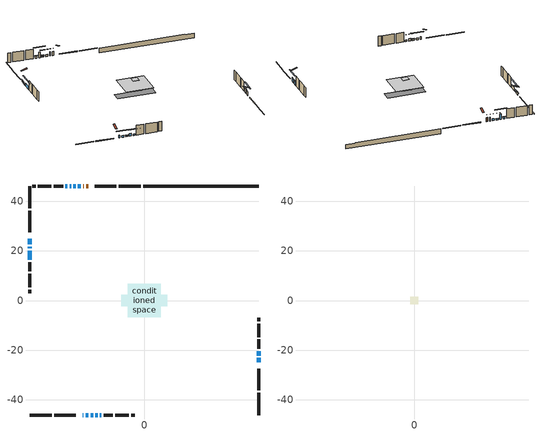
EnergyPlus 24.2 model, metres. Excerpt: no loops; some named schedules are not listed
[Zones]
conditioned space
 floor outside (Floor1 construction): -2.36,-2.36 -2.36,2.36 2.36,2.36 2.36,-2.36 z0.31
 floor adiabatic (AdiabaticFloorConstruction): -6.72,-6.72 -6.72,6.72 6.72,6.72 6.72,-6.72 z2.75
 floor foundation (Slab1 construction): -9.32,-2.34 -9.32,2.34 9.32,2.34 9.32,-2.34 z-2.13
 wall outside (RimJoist1 construction): -1.39,46.18 -10.36,46.18 / -46.18,-46.18 -37.21,-46.18 / -46.18,46.18 -46.18,37.21 / 46.18,-46.18 46.18,-37.21 z0.31:0.61
 wall outside (RimJoist2 construction): -11.29,46.18 -20.03,46.18 / -36.28,-46.18 -27.53,-46.18 / -46.18,36.28 -46.18,27.53 / 46.18,-36.28 46.18,-27.53 z0.31:0.61
 wall outside (AdiabaticWallConstruction 1): -22.68,46.18 -23.48,46.18 / -24.41,46.18 -24.69,46.18 z0.31:2.34
 wall outside (AdiabaticWallConstruction): -24.89,-46.18 -24.55,-46.18 / -19.73,-46.18 -18.84,-46.18 z0.31:1.53; -25.62,46.18 -26.74,46.18 / -23.62,-46.18 -22.5,-46.18 / -46.18,24.89 -46.18,22.65 / -30.99,46.18 -31.84,46.18 z0.31:1.23; -46.18,21.72 -46.18,21.08 / -17.91,-46.18 -17.27,-46.18 z0.31:1.05; -27.66,46.18 -28.58,46.18 / -21.57,-46.18 -20.66,-46.18 z0.31:0.87; 46.18,-24.89 46.18,-23.13 z0.31:2.44; -29.51,46.18 -30.07,46.18 z0.31:3.05; -46.18,20.16 -46.18,16.39 z0.31:1.83; 46.18,-22.2 46.18,-20.37 z0.31:2.29
 wall outside (Wall1 construction): -32.76,46.18 -36.49,46.18 / -16.35,-46.18 -12.62,-46.18 / -46.18,15.47 -46.18,11.74 / 46.18,-19.45 46.18,-15.72 z0.31:5.19
 wall outside (Wall2 construction): -37.42,46.18 -42.87,46.18 / -11.7,-46.18 -6.24,-46.18 / -46.18,10.81 -46.18,5.36 / 46.18,-14.79 46.18,-9.34 z0.31:5.19
 wall outside (Wall3 construction): -43.8,46.18 -45.25,46.18 / -5.31,-46.18 -3.86,-46.18 / -46.18,4.43 -46.18,2.98 / 46.18,-8.41 46.18,-6.96 z0.31:5.19
 wall foundation (FoundationWall1 construction): -0.46,46.18,-2.13 -0.46,46.18,0.31 41.51,46.18,0.31 41.51,46.18,0.09 46.18,46.18,0.09 46.18,46.18,-2.13
 window (WindowConstruction 10): -24.89,-46.18 -24.55,-46.18 z0.31:1.53
 window (WindowConstruction 6): -25.62,46.18 -26.74,46.18 z0.31:1.22
 window (WindowConstruction 7): -23.62,-46.18 -22.5,-46.18 z0.31:1.22
 window (WindowConstruction 8): -46.18,24.89 -46.18,22.65 z0.31:1.22
 window (WindowConstruction 9): -46.18,21.72 -46.18,21.09 z0.31:1.05
 window (WindowConstruction 12): -27.67,46.18 -28.58,46.18 z0.31:0.87
 window (WindowConstruction 13): -21.57,-46.18 -20.66,-46.18 z0.31:0.87
 window (WindowConstruction 11): -19.73,-46.18 -18.84,-46.18 z0.31:1.53
 window (WindowConstruction): 46.18,-24.89 46.18,-23.13 z0.31:2.44
 window (WindowConstruction 1): -29.51,46.18 -30.07,46.18 z0.31:3.05
 window (WindowConstruction 2): -31,46.18 -31.83,46.18 z0.31:1.22
 window (WindowConstruction 3): -17.91,-46.18 -17.28,-46.18 z0.31:1.05
 window (WindowConstruction 4): -46.18,20.16 -46.18,16.4 z0.31:1.83
 window (WindowConstruction 5): 46.18,-22.2 46.18,-20.37 z0.31:2.29
 door (Door): -22.68,46.18 -23.48,46.18 z0.31:2.34
 door (Door 1): -24.41,46.18 -24.69,46.18 z0.31:2.34
 ceiling adiabatic (AdiabaticFloorConstruction): 6.72,-6.72 6.72,6.72 -6.72,6.72 -6.72,-6.72 z2.75
attic - vented
 floor to conditioned space (Floor2 construction Reversed): -1.54,-1.54 -1.54,1.54 1.54,1.54 1.54,-1.54 z5.19
 roof outside (Roof1 construction): -21.75,46.18,5.19 -21.75,43.18,6.19 -20.96,43.18,6.19 -20.96,46.18,5.19; -25.81,-46.18,5.19 -25.81,-43.18,6.19 -26.6,-43.18,6.19 -26.6,-46.18,5.19; -46.18,25.81,5.19 -43.18,25.81,6.19 -43.18,26.6,6.19 -46.18,26.6,5.19; 46.18,-25.81,5.19 43.18,-25.81,6.19 43.18,-26.6,6.19 46.18,-26.6,5.19
shading: -29.38,46.18 -22.98,46.18 -22.98,46.59 -29.38,46.59 z3.86; -19.86,-46.18 -26.26,-46.18 -26.26,-46.59 -19.86,-46.59 z3.86; -46.18,22.45 -46.18,25.09 -46.59,25.09 -46.59,22.45 z1.43; -46.18,20.88 -46.18,21.92 -46.59,21.92 -46.59,20.88 z1.25; -28.78,46.18 -27.46,46.18 -27.46,46.59 -28.78,46.59 z1.07; -20.46,-46.18 -21.77,-46.18 -21.77,-46.59 -20.46,-46.59 z1.07; 46.18,-20.49 46.18,-27.52 46.59,-27.52 46.59,-20.49 z5.08; -32.71,46.18 -26.87,46.18 -26.87,46.59 -32.71,46.59 z5.69; -32.04,46.18 -30.79,46.18 -30.79,46.59 -32.04,46.59 z1.43; -14.64,-46.18 -20.55,-46.18 -20.55,-46.59 -14.64,-46.59 z3.69; -46.18,13.76 -46.18,22.8 -46.59,22.8 -46.59,13.76 z4.47; 46.18,-20.17 46.18,-22.4 46.59,-22.4 46.59,-20.17 z2.49
[Building]
Building 1: Terrain=Suburbs
[Site:Location]
London AP_ON: Latitude {deg}=43.03; Longitude {deg}=-81.15; Time Zone {hr}=-5; Elevation {m}=278; Keep Site Location Information=Yes
[Site:GroundTemperature:Shallow]
3.98693, 1.93205, 1.76749, 2.74264, 6.6573, 10.5537, 13.9317, 16.0716, 16.2534, 14.513, 11.2211, 7.44421
[Site:WaterMainsTemperature]
Calculation Method=Schedule; Temperature Schedule=mains temperature schedule
[Material] Roughness=Rough; Thermal Absorptance=0.9
Name | Thickness {m} | Conductivity {W/m-K} | Density {kg/m3} | Specific Heat {J/kg-K} | Solar Absorptance | Visible Absorptance
asphalt or fiberglass shingles | 0.00635 | 0.162714 | 1121.4 | 1465.45 | 0.4 | 0.4
ceiling loosefill ins | 0.169333 | 0.0480833 | 16.02 | 1046.75 | 0.7 | 0.7
ceiling stud and cavity | 0.1397 | 0.68987 | 65.682 | 1177.47 | 0.7 | 0.7
concrete 4.0 in. | 0.1016 | 1.803125 | 2242.8 | 837.4 | 0.7 | 0.7
concrete 8.0 in. | 0.2032 | 1.803125 | 2242.8 | 837.4 | 0.7 | 0.7
door material | 0.04445 | 0.053851 | 512.64 | 1214.23 | 0.7 | 0.7
door material 1 | 0.04445 | 0.0639163 | 512.64 | 1214.23 | 0.7 | 0.7
exterior vertical ins | 0.00241454 | 0.029427 | 32.04 | 1214.23 | 0.7 | 0.7
floor covering | 0.0127 | 0.0433444 | 54.468 | 1339.84 | 0.6 | 0.6
floor rigid ins | 0.103632 | 0.029427 | 32.04 | 1214.23 | 0.7 | 0.7
floor rigid ins 1; wall rigid ins | 0.512978 | 0.029427 | 32.04 | 1214.23 | 0.7 | 0.7
floor stud and cavity | 0.1397 | 0.783992 | 92.3553 | 1139.71 | 0.7 | 0.7
floor stud and cavity 1 | 0.1397 | 1.75129 | 37.0049 | 1207.88 | 0.7 | 0.7
furniture material conditioned space 1 | 0.1524 | 0.115458 | 640.8 | 1214.23 | 0.6 | 0.6
gypsum board | 0.0127 | 0.160291 | 801 | 837.4 | 0.6 | 0.6
gypsum board 1 | 0.00254 | 0.160291 | 801 | 837.4 | 0.6 | 0.6
gypsum board 2 | 0.0127 | 0.160291 | 801 | 837.4 | 0.7 | 0.7
osb sheathing 0.5 in. | 0.0127 | 0.115458 | 512.64 | 1214.23 | 0.7 | 0.7
osb sheathing 0.75 in. | 0.01905 | 0.115458 | 512.64 | 1214.23 | 0.7 | 0.7
osb sheathing 2.0 in. | 0.0508 | 0.115458 | 512.64 | 1214.23 | 0.7 | 0.7
rim joist rigid ins | 0.051816 | 0.029427 | 32.04 | 1214.23 | 0.7 | 0.7
rim joist stud and cavity | 0.0508 | 0.0405436 | 125.044 | 1163.47 | 0.6 | 0.6
rim joist stud and cavity 1 | 0.0508 | 0.0402607 | 125.044 | 1163.47 | 0.6 | 0.6
wall stud and cavity | 0.1397 | 0.0820459 | 139.0536 | 1170.24 | 0.7 | 0.7
wall stud and cavity 1 | 0.1397 | 0.0815399 | 139.0536 | 1170.24 | 0.7 | 0.7
wall stud and cavity 2 | 0.0889 | 0.266824 | 50.32683 | 1063.81 | 0.7 | 0.7
wall stud and cavity 3 | 0.0889 | 0.380278 | 52.3479 | 1209.89 | 0.7 | 0.7
wall stud and cavity 4 | 0.0889 | 0.391764 | 83.0341 | 1211.67 | 0.7 | 0.7
wood siding | 0.0254 | 0.102417 | 544.68 | 1172.36 | 0.4 | 0.4
wood siding 1 | 0.00254 | 0.102417 | 544.68 | 1172.36 | 0.4 | 0.4
wood siding 2; wood siding 3; wood siding 4 | 0.0254 | 0.102417 | 544.68 | 1172.36 | 0.7 | 0.7
[WindowMaterial:SimpleGlazingSystem]
Name | U-Factor {W/m2-K} | Solar Heat Gain Coefficient
WindowMaterial | 2.79471 | 0.66
WindowMaterial 1 | 2.77711 | 0.53
WindowMaterial 10 | 2.76064 | 0.45
WindowMaterial 11 | 2.765186 | 0.49
WindowMaterial 2 | 2.77257 | 0.5
WindowMaterial 3 | 2.76462 | 0.49
WindowMaterial 4 | 2.79244 | 0.62
WindowMaterial 5 | 2.77825 | 0.53
WindowMaterial 6 | 2.77995 | 0.57
WindowMaterial 7 | 2.759508 | 0.44
WindowMaterial 8 | 6.84937 | 0.71
WindowMaterial 9 | 6.66654 | 0.76
[Construction]
AdiabaticFloorConstruction: floor stud and cavity 1, floor rigid ins 1, osb sheathing 0.75 in., floor covering
AdiabaticWallConstruction: wood siding 3, wall rigid ins, wall stud and cavity 3, gypsum board
AdiabaticWallConstruction 1: wood siding 4, wall rigid ins, wall stud and cavity 3, gypsum board
Door: door material
Door 1: door material 1
Floor1 construction: floor stud and cavity, floor rigid ins, osb sheathing 0.75 in., floor covering
Floor2 construction Reversed: gypsum board, ceiling stud and cavity, ceiling loosefill ins
FoundationWall1 construction: concrete 8.0 in., gypsum board 2
furniture construction conditioned space 1: furniture material conditioned space 1
PartitionWallConstruction: gypsum board, wall stud and cavity 4, gypsum board
RimJoist1 construction: wood siding 2, rim joist rigid ins, osb sheathing 2.0 in., rim joist stud and cavity
RimJoist2 construction: wood siding 2, rim joist rigid ins, osb sheathing 2.0 in., rim joist stud and cavity 1
Roof1 construction: asphalt or fiberglass shingles
Slab1 construction: concrete 4.0 in.
Wall1 construction: wood siding, osb sheathing 0.5 in., wall stud and cavity, gypsum board
Wall2 construction: wood siding, osb sheathing 0.5 in., wall stud and cavity 1, gypsum board
Wall3 construction: wood siding 1, wall stud and cavity 2, gypsum board 1
WindowConstruction; WindowConstruction 5: WindowMaterial
WindowConstruction 1: WindowMaterial 1
WindowConstruction 10: WindowMaterial 8
WindowConstruction 11: WindowMaterial 9
WindowConstruction 12: WindowMaterial 10
WindowConstruction 13: WindowMaterial 11
WindowConstruction 2: WindowMaterial 2
WindowConstruction 3: WindowMaterial 3
WindowConstruction 4: WindowMaterial 4
WindowConstruction 6; WindowConstruction 8: WindowMaterial 5
WindowConstruction 7: WindowMaterial 6
WindowConstruction 9: WindowMaterial 7
[Zone] Multiplier=1; Part of Total Floor Area=Yes
Name | Volume {m3}
attic - vented | 1.53837
conditioned space | 695.2
[Space]
Name | Zone | Volume {m3}
attic - vented 1 | attic - vented | 1.53837
conditioned space 1 | conditioned space | 695.2
[ZoneInfiltration:EffectiveLeakageArea]
infil attic - vented 1: Zone or Space=attic - vented 1; Schedule=Always On Discrete; Effective Air Leakage Area {cm2}=413.673; Stack Coefficient=6.95132e-05; Wind Coefficient=5.63318e-06
[ZoneMixing]
whole house fan mix: Zone or Space=attic - vented; Schedule=Always On Continuous; Design Flow Rate Calculation Method=Flow/Zone; Design Flow Rate {m3/s}=0; Source Zone or Space=conditioned space
[SurfaceProperty:ExposedFoundationPerimeter]
Slab1: Exposed Perimeter Calculation Method=TotalExposedPerimeter; Total Exposed Perimeter {m}=46.635
[InternalMass] Zone or ZoneList=conditioned space; Space or SpaceList=conditioned space 1
Name | Construction | Surface Area {m2}
furniture mass conditioned space 1 | furniture construction conditioned space 1 | 116.096
partition wall mass | PartitionWallConstruction | 290.241
[Lights]
interior lighting: Zone or ZoneList or Space or SpaceList=conditioned space 1; Schedule=interior lighting schedule; Design Level Calculation Method=LightingLevel; Lighting Level {W}=343.2; Return Air Fraction=0; Fraction Radiant=0.6; Fraction Visible=0.2; Fraction Replaceable=1
[People]
occupants: Zone or ZoneList or Space or SpaceList=conditioned space 1; Number of People Schedule=occupants schedule; Number of People Calculation Method=People; Number of People=3; Fraction Radiant=0.314171; Sensible Heat Fraction=0.56303; Activity Level Schedule=occupants activity schedule; Carbon Dioxide Generation Rate {m3/s-W}=0; Enable ASHRAE 55 Comfort Warnings=No; Mean Radiant Temperature Calculation Type=EnclosureAveraged
[ElectricEquipment] Zone or ZoneList or Space or SpaceList=conditioned space 1; Design Level Calculation Method=EquipmentLevel
Name | Schedule | Design Level {W} | Fraction Latent | Fraction Radiant | Fraction Lost
clothes dryer | clothes dryer schedule | 140.772 | 0.015 | 0.081 | 0.85
clothes washer | clothes washer schedule | 32.1985 | 0.03 | 0.162 | 0.7
cooking range | cooking range schedule | 215.147 | 0.08 | 0.432 | 0.2
dishwasher | dishwasher schedule | 66.8632 | 0.3 | 0.18 | 0.4
fridge | fridge schedule | 72.9452 | 0 | 0.6 | 0
mech vent house fan | mech vent house fan schedule | 0.95 | 0 | 0 | 1
mech vent house fan cfis | mech vent house fan cfis schedule | 0 | 0 | 0 | 0
misc plug loads | misc plug loads schedule | 494.7 | 0.045 | 0.513 | 0.1
whole house fan | Always On Discrete | 0 | 0 | 0 | 1
[OtherEquipment] Zone or ZoneList or Space or SpaceList=conditioned space 1; Design Level Calculation Method=EquipmentLevel
Name | Fuel Type | Schedule | Design Level {W} | Fraction Latent | Fraction Radiant | Fraction Lost
clothes dryer 1 | Electricity | clothes dryer schedule | 0 | 0.015 | 0.081 | 0.85
cooking range 1 | Electricity | cooking range schedule | 0 | 0.08 | 0.432 | 0.2
general water use latent | None | general water use schedule | 62.594 | 1 | 0 | 0
general water use sensible | None | general water use schedule | -61.6891 | 0 | 0.6 | 0
mech vent house fan latent load | None | Always On Discrete | 0 | 1 | 0 | 0
mech vent house fan sensible load | None | Always On Discrete | 0 | 0 | 0 | 0
water heater energy adjustment1 | NaturalGas | Always On Discrete | 0.01 | 0 | 0 | 1
[ZoneInfiltration:DesignFlowRate] Zone or ZoneList or Space or SpaceList=conditioned space 1; Schedule=Always On Discrete; Design Flow Rate Calculation Method=Flow/Zone; Design Flow Rate {m3/s}=0
infil flow; natural vent flow; whole house fan flow
[Foundation:Kiva]
Foundation Kiva 1: Initial Indoor Air Temperature {C}=18; Wall Height Above Grade {m}=0.309982; Wall Depth Below Slab {m}=0.2032; Custom Block Material Name 1=exterior vertical ins; Custom Block Depth 1 {m}=2.43998; Custom Block X Position 1 {m}=0.2159; Custom Block Z Position 1 {m}=0
[Foundation:Kiva:Settings]
Soil Conductivity {W/m-K}=0.849921; Soil Density {kg/m3}=1842.3; Soil Specific Heat {J/kg-K}=418.7; Ground Solar Absorptivity=0.9; Ground Thermal Absorptivity=0.9; Ground Surface Roughness {m}=0.03; Far-Field Width {m}=40; Deep-Ground Boundary Condition=ZeroFlux; Deep-Ground Depth {m}=40; Minimum Cell Dimension {m}=0.2; Maximum Cell Growth Coefficient=3; Simulation Timestep=Timestep
[Exterior:Lights]
exterior lighting: Schedule=exterior lighting schedule; Design Level {W}=75.6
[Schedule:Constant]
Name | Hourly Value
Always On Continuous; mech vent house fan schedule; mech vent house fan cfis schedule; Always On Discrete | 1
occupants activity schedule | 117.228
fridge schedule | 0
[Schedule:Week:Daily]
interior lighting schedule Week Rule - Jan1-Jan27: interior lighting schedule day, interior lighting schedule day, interior lighting schedule day, interior lighting schedule day, interior lighting schedule day, interior lighting schedule day, interior lighting schedule day, interior lighting schedule default day, interior lighting schedule default day, interior lighting schedule default day, interior lighting schedule default day, interior lighting schedule default day
interior lighting schedule Week Rule - Jan28-Feb3: interior lighting schedule day, interior lighting schedule day, interior lighting schedule day, interior lighting schedule day, interior lighting schedule day 1, interior lighting schedule day 1, interior lighting schedule day 1, interior lighting schedule default day, interior lighting schedule default day, interior lighting schedule default day, interior lighting schedule default day, interior lighting schedule default day
interior lighting schedule Week Rule - Feb4-Feb24: interior lighting schedule day 1, interior lighting schedule day 1, interior lighting schedule day 1, interior lighting schedule day 1, interior lighting schedule day 1, interior lighting schedule day 1, interior lighting schedule day 1, interior lighting schedule default day, interior lighting schedule default day, interior lighting schedule default day, interior lighting schedule default day, interior lighting schedule default day
interior lighting schedule Week Rule - Feb25-Mar3: interior lighting schedule day 1, interior lighting schedule day 1, interior lighting schedule day 1, interior lighting schedule day 1, interior lighting schedule day 2, interior lighting schedule day 2, interior lighting schedule day 2, interior lighting schedule default day, interior lighting schedule default day, interior lighting schedule default day, interior lighting schedule default day, interior lighting schedule default day
interior lighting schedule Week Rule - Mar4-Mar31: interior lighting schedule day 2, interior lighting schedule day 2, interior lighting schedule day 2, interior lighting schedule day 2, interior lighting schedule day 2, interior lighting schedule day 2, interior lighting schedule day 2, interior lighting schedule default day, interior lighting schedule default day, interior lighting schedule default day, interior lighting schedule default day, interior lighting schedule default day
interior lighting schedule Week Rule - Apr1-Apr28: interior lighting schedule day 3, interior lighting schedule day 3, interior lighting schedule day 3, interior lighting schedule day 3, interior lighting schedule day 3, interior lighting schedule day 3, interior lighting schedule day 3, interior lighting schedule default day, interior lighting schedule default day, interior lighting schedule default day, interior lighting schedule default day, interior lighting schedule default day
interior lighting schedule Week Rule - Apr29-May5: interior lighting schedule day 3, interior lighting schedule day 3, interior lighting schedule day 4, interior lighting schedule day 4, interior lighting schedule day 4, interior lighting schedule day 4, interior lighting schedule day 4, interior lighting schedule default day, interior lighting schedule default day, interior lighting schedule default day, interior lighting schedule default day, interior lighting schedule default day
interior lighting schedule Week Rule - May6-May26: interior lighting schedule day 4, interior lighting schedule day 4, interior lighting schedule day 4, interior lighting schedule day 4, interior lighting schedule day 4, interior lighting schedule day 4, interior lighting schedule day 4, interior lighting schedule default day, interior lighting schedule default day, interior lighting schedule default day, interior lighting schedule default day, interior lighting schedule default day
interior lighting schedule Week Rule - May27-Jun2: interior lighting schedule day 4, interior lighting schedule day 4, interior lighting schedule day 4, interior lighting schedule day 4, interior lighting schedule day 4, interior lighting schedule day 5, interior lighting schedule day 5, interior lighting schedule default day, interior lighting schedule default day, interior lighting schedule default day, interior lighting schedule default day, interior lighting schedule default day
interior lighting schedule Week Rule - Jun3-Jun30: interior lighting schedule day 5, interior lighting schedule day 5, interior lighting schedule day 5, interior lighting schedule day 5, interior lighting schedule day 5, interior lighting schedule day 5, interior lighting schedule day 5, interior lighting schedule default day, interior lighting schedule default day, interior lighting schedule default day, interior lighting schedule default day, interior lighting schedule default day
interior lighting schedule Week Rule - Jul1-Jul28: interior lighting schedule day 6, interior lighting schedule day 6, interior lighting schedule day 6, interior lighting schedule day 6, interior lighting schedule day 6, interior lighting schedule day 6, interior lighting schedule day 6, interior lighting schedule default day, interior lighting schedule default day, interior lighting schedule default day, interior lighting schedule default day, interior lighting schedule default day
interior lighting schedule Week Rule - Jul29-Aug4: interior lighting schedule day 6, interior lighting schedule day 6, interior lighting schedule day 6, interior lighting schedule day 7, interior lighting schedule day 7, interior lighting schedule day 7, interior lighting schedule day 7, interior lighting schedule default day, interior lighting schedule default day, interior lighting schedule default day, interior lighting schedule default day, interior lighting schedule default day
interior lighting schedule Week Rule - Aug5-Aug25: interior lighting schedule day 7, interior lighting schedule day 7, interior lighting schedule day 7, interior lighting schedule day 7, interior lighting schedule day 7, interior lighting schedule day 7, interior lighting schedule day 7, interior lighting schedule default day, interior lighting schedule default day, interior lighting schedule default day, interior lighting schedule default day, interior lighting schedule default day
interior lighting schedule Week Rule - Aug26-Sep1: interior lighting schedule day 7, interior lighting schedule day 7, interior lighting schedule day 7, interior lighting schedule day 7, interior lighting schedule day 7, interior lighting schedule day 7, interior lighting schedule day 8, interior lighting schedule default day, interior lighting schedule default day, interior lighting schedule default day, interior lighting schedule default day, interior lighting schedule default day
interior lighting schedule Week Rule - Sep2-Sep29: interior lighting schedule day 8, interior lighting schedule day 8, interior lighting schedule day 8, interior lighting schedule day 8, interior lighting schedule day 8, interior lighting schedule day 8, interior lighting schedule day 8, interior lighting schedule default day, interior lighting schedule default day, interior lighting schedule default day, interior lighting schedule default day, interior lighting schedule default day
interior lighting schedule Week Rule - Sep30-Oct6: interior lighting schedule day 8, interior lighting schedule day 9, interior lighting schedule day 9, interior lighting schedule day 9, interior lighting schedule day 9, interior lighting schedule day 9, interior lighting schedule day 9, interior lighting schedule default day, interior lighting schedule default day, interior lighting schedule default day, interior lighting schedule default day, interior lighting schedule default day
interior lighting schedule Week Rule - Oct7-Oct27: interior lighting schedule day 9, interior lighting schedule day 9, interior lighting schedule day 9, interior lighting schedule day 9, interior lighting schedule day 9, interior lighting schedule day 9, interior lighting schedule day 9, interior lighting schedule default day, interior lighting schedule default day, interior lighting schedule default day, interior lighting schedule default day, interior lighting schedule default day
interior lighting schedule Week Rule - Oct28-Nov3: interior lighting schedule day 9, interior lighting schedule day 9, interior lighting schedule day 9, interior lighting schedule day 9, interior lighting schedule day 10, interior lighting schedule day 10, interior lighting schedule day 10, interior lighting schedule default day, interior lighting schedule default day, interior lighting schedule default day, interior lighting schedule default day, interior lighting schedule default day
interior lighting schedule Week Rule - Nov4-Nov24: interior lighting schedule day 10, interior lighting schedule day 10, interior lighting schedule day 10, interior lighting schedule day 10, interior lighting schedule day 10, interior lighting schedule day 10, interior lighting schedule day 10, interior lighting schedule default day, interior lighting schedule default day, interior lighting schedule default day, interior lighting schedule default day, interior lighting schedule default day
interior lighting schedule Week Rule - Nov25-Dec1: interior lighting schedule day 10, interior lighting schedule day 10, interior lighting schedule day 10, interior lighting schedule day 10, interior lighting schedule day 10, interior lighting schedule day 10, interior lighting schedule day 11, interior lighting schedule default day, interior lighting schedule default day, interior lighting schedule default day, interior lighting schedule default day, interior lighting schedule default day
interior lighting schedule Week Rule - Dec2-Dec31: interior lighting schedule day 11, interior lighting schedule day 11, interior lighting schedule day 11, interior lighting schedule day 11, interior lighting schedule day 11, interior lighting schedule day 11, interior lighting schedule day 11, interior lighting schedule default day, interior lighting schedule default day, interior lighting schedule default day, interior lighting schedule default day, interior lighting schedule default day
occupants schedule Week Rule - Jan1-Dec31: occupants schedule day, occupants schedule day, occupants schedule day, occupants schedule day, occupants schedule day, occupants schedule day, occupants schedule day, occupants schedule default day, occupants schedule default day, occupants schedule default day, occupants schedule default day, occupants schedule default day
clothes dryer schedule Week Rule - Jan1-Dec31: clothes dryer schedule day, clothes dryer schedule day, clothes dryer schedule day, clothes dryer schedule day, clothes dryer schedule day, clothes dryer schedule day, clothes dryer schedule day, clothes dryer schedule default day, clothes dryer schedule default day, clothes dryer schedule default day, clothes dryer schedule default day, clothes dryer schedule default day
clothes washer schedule Week Rule - Jan1-Dec31: clothes washer schedule day, clothes washer schedule day, clothes washer schedule day, clothes washer schedule day, clothes washer schedule day, clothes washer schedule day, clothes washer schedule day, clothes washer schedule default day, clothes washer schedule default day, clothes washer schedule default day, clothes washer schedule default day, clothes washer schedule default day
cooking range schedule Week Rule - Jan1-Dec31: cooking range schedule day, cooking range schedule day, cooking range schedule day, cooking range schedule day, cooking range schedule day, cooking range schedule day, cooking range schedule day, cooking range schedule default day, cooking range schedule default day, cooking range schedule default day, cooking range schedule default day, cooking range schedule default day
dishwasher schedule Week Rule - Jan1-Dec31: dishwasher schedule day, dishwasher schedule day, dishwasher schedule day, dishwasher schedule day, dishwasher schedule day, dishwasher schedule day, dishwasher schedule day, dishwasher schedule default day, dishwasher schedule default day, dishwasher schedule default day, dishwasher schedule default day, dishwasher schedule default day
misc plug loads schedule Week Rule - Jan1-Dec31: misc plug loads schedule day, misc plug loads schedule day, misc plug loads schedule day, misc plug loads schedule day, misc plug loads schedule day, misc plug loads schedule day, misc plug loads schedule day, misc plug loads schedule default day, misc plug loads schedule default day, misc plug loads schedule default day, misc plug loads schedule default day, misc plug loads schedule default day
general water use schedule Week Rule - Jan1-Dec31: general water use schedule day, general water use schedule day, general water use schedule day, general water use schedule day, general water use schedule day, general water use schedule day, general water use schedule day, general water use schedule default day, general water use schedule default day, general water use schedule default day, general water use schedule default day, general water use schedule default day
exterior lighting schedule Week Rule - Jan1-Jan27: exterior lighting schedule day, exterior lighting schedule day, exterior lighting schedule day, exterior lighting schedule day, exterior lighting schedule day, exterior lighting schedule day, exterior lighting schedule day, exterior lighting schedule default day, exterior lighting schedule default day, exterior lighting schedule default day, exterior lighting schedule default day, exterior lighting schedule default day
exterior lighting schedule Week Rule - Jan28-Feb3: exterior lighting schedule day, exterior lighting schedule day, exterior lighting schedule day, exterior lighting schedule day, exterior lighting schedule day 1, exterior lighting schedule day 1, exterior lighting schedule day 1, exterior lighting schedule default day, exterior lighting schedule default day, exterior lighting schedule default day, exterior lighting schedule default day, exterior lighting schedule default day
exterior lighting schedule Week Rule - Feb4-Feb24: exterior lighting schedule day 1, exterior lighting schedule day 1, exterior lighting schedule day 1, exterior lighting schedule day 1, exterior lighting schedule day 1, exterior lighting schedule day 1, exterior lighting schedule day 1, exterior lighting schedule default day, exterior lighting schedule default day, exterior lighting schedule default day, exterior lighting schedule default day, exterior lighting schedule default day
exterior lighting schedule Week Rule - Feb25-Mar3: exterior lighting schedule day 1, exterior lighting schedule day 1, exterior lighting schedule day 1, exterior lighting schedule day 1, exterior lighting schedule day 2, exterior lighting schedule day 2, exterior lighting schedule day 2, exterior lighting schedule default day, exterior lighting schedule default day, exterior lighting schedule default day, exterior lighting schedule default day, exterior lighting schedule default day
exterior lighting schedule Week Rule - Mar4-Mar31: exterior lighting schedule day 2, exterior lighting schedule day 2, exterior lighting schedule day 2, exterior lighting schedule day 2, exterior lighting schedule day 2, exterior lighting schedule day 2, exterior lighting schedule day 2, exterior lighting schedule default day, exterior lighting schedule default day, exterior lighting schedule default day, exterior lighting schedule default day, exterior lighting schedule default day
exterior lighting schedule Week Rule - Apr1-Apr28: exterior lighting schedule day 3, exterior lighting schedule day 3, exterior lighting schedule day 3, exterior lighting schedule day 3, exterior lighting schedule day 3, exterior lighting schedule day 3, exterior lighting schedule day 3, exterior lighting schedule default day, exterior lighting schedule default day, exterior lighting schedule default day, exterior lighting schedule default day, exterior lighting schedule default day
exterior lighting schedule Week Rule - Apr29-May5: exterior lighting schedule day 3, exterior lighting schedule day 3, exterior lighting schedule day 4, exterior lighting schedule day 4, exterior lighting schedule day 4, exterior lighting schedule day 4, exterior lighting schedule day 4, exterior lighting schedule default day, exterior lighting schedule default day, exterior lighting schedule default day, exterior lighting schedule default day, exterior lighting schedule default day
exterior lighting schedule Week Rule - May6-May26: exterior lighting schedule day 4, exterior lighting schedule day 4, exterior lighting schedule day 4, exterior lighting schedule day 4, exterior lighting schedule day 4, exterior lighting schedule day 4, exterior lighting schedule day 4, exterior lighting schedule default day, exterior lighting schedule default day, exterior lighting schedule default day, exterior lighting schedule default day, exterior lighting schedule default day
exterior lighting schedule Week Rule - May27-Jun2: exterior lighting schedule day 4, exterior lighting schedule day 4, exterior lighting schedule day 4, exterior lighting schedule day 4, exterior lighting schedule day 4, exterior lighting schedule day 5, exterior lighting schedule day 5, exterior lighting schedule default day, exterior lighting schedule default day, exterior lighting schedule default day, exterior lighting schedule default day, exterior lighting schedule default day
exterior lighting schedule Week Rule - Jun3-Jun30: exterior lighting schedule day 5, exterior lighting schedule day 5, exterior lighting schedule day 5, exterior lighting schedule day 5, exterior lighting schedule day 5, exterior lighting schedule day 5, exterior lighting schedule day 5, exterior lighting schedule default day, exterior lighting schedule default day, exterior lighting schedule default day, exterior lighting schedule default day, exterior lighting schedule default day
exterior lighting schedule Week Rule - Jul1-Jul28: exterior lighting schedule day 6, exterior lighting schedule day 6, exterior lighting schedule day 6, exterior lighting schedule day 6, exterior lighting schedule day 6, exterior lighting schedule day 6, exterior lighting schedule day 6, exterior lighting schedule default day, exterior lighting schedule default day, exterior lighting schedule default day, exterior lighting schedule default day, exterior lighting schedule default day
exterior lighting schedule Week Rule - Jul29-Aug4: exterior lighting schedule day 6, exterior lighting schedule day 6, exterior lighting schedule day 6, exterior lighting schedule day 7, exterior lighting schedule day 7, exterior lighting schedule day 7, exterior lighting schedule day 7, exterior lighting schedule default day, exterior lighting schedule default day, exterior lighting schedule default day, exterior lighting schedule default day, exterior lighting schedule default day
exterior lighting schedule Week Rule - Aug5-Aug25: exterior lighting schedule day 7, exterior lighting schedule day 7, exterior lighting schedule day 7, exterior lighting schedule day 7, exterior lighting schedule day 7, exterior lighting schedule day 7, exterior lighting schedule day 7, exterior lighting schedule default day, exterior lighting schedule default day, exterior lighting schedule default day, exterior lighting schedule default day, exterior lighting schedule default day
exterior lighting schedule Week Rule - Aug26-Sep1: exterior lighting schedule day 7, exterior lighting schedule day 7, exterior lighting schedule day 7, exterior lighting schedule day 7, exterior lighting schedule day 7, exterior lighting schedule day 7, exterior lighting schedule day 8, exterior lighting schedule default day, exterior lighting schedule default day, exterior lighting schedule default day, exterior lighting schedule default day, exterior lighting schedule default day
exterior lighting schedule Week Rule - Sep2-Sep29: exterior lighting schedule day 8, exterior lighting schedule day 8, exterior lighting schedule day 8, exterior lighting schedule day 8, exterior lighting schedule day 8, exterior lighting schedule day 8, exterior lighting schedule day 8, exterior lighting schedule default day, exterior lighting schedule default day, exterior lighting schedule default day, exterior lighting schedule default day, exterior lighting schedule default day
exterior lighting schedule Week Rule - Sep30-Oct6: exterior lighting schedule day 8, exterior lighting schedule day 9, exterior lighting schedule day 9, exterior lighting schedule day 9, exterior lighting schedule day 9, exterior lighting schedule day 9, exterior lighting schedule day 9, exterior lighting schedule default day, exterior lighting schedule default day, exterior lighting schedule default day, exterior lighting schedule default day, exterior lighting schedule default day
exterior lighting schedule Week Rule - Oct7-Oct27: exterior lighting schedule day 9, exterior lighting schedule day 9, exterior lighting schedule day 9, exterior lighting schedule day 9, exterior lighting schedule day 9, exterior lighting schedule day 9, exterior lighting schedule day 9, exterior lighting schedule default day, exterior lighting schedule default day, exterior lighting schedule default day, exterior lighting schedule default day, exterior lighting schedule default day
exterior lighting schedule Week Rule - Oct28-Nov3: exterior lighting schedule day 9, exterior lighting schedule day 9, exterior lighting schedule day 9, exterior lighting schedule day 9, exterior lighting schedule day 10, exterior lighting schedule day 10, exterior lighting schedule day 10, exterior lighting schedule default day, exterior lighting schedule default day, exterior lighting schedule default day, exterior lighting schedule default day, exterior lighting schedule default day
[Schedule:Year]
interior lighting schedule: interior lighting schedule Week Rule - Jan1-Jan27, 1, 1, 1, 27, interior lighting schedule Week Rule - Jan28-Feb3, 1, 28, 2, 3, interior lighting schedule Week Rule - Feb4-Feb24, 2, 4, 2, 24, interior lighting schedule Week Rule - Feb25-Mar3, 2, 25, 3, 3, interior lighting schedule Week Rule - Mar4-Mar31, 3, 4, 3, 31, interior lighting schedule Week Rule - Apr1-Apr28, 4, 1, 4, 28, interior lighting schedule Week Rule - Apr29-May5, 4, 29, 5, 5, interior lighting schedule Week Rule - May6-May26, 5, 6, 5, 26, interior lighting schedule Week Rule - May27-Jun2, 5, 27, 6, 2, interior lighting schedule Week Rule - Jun3-Jun30, 6, 3, 6, 30, interior lighting schedule Week Rule - Jul1-Jul28, 7, 1, 7, 28, interior lighting schedule Week Rule - Jul29-Aug4, 7, 29, 8, 4, interior lighting schedule Week Rule - Aug5-Aug25, 8, 5, 8, 25, interior lighting schedule Week Rule - Aug26-Sep1, 8, 26, 9, 1, interior lighting schedule Week Rule - Sep2-Sep29, 9, 2, 9, 29, interior lighting schedule Week Rule - Sep30-Oct6, 9, 30, 10, 6, interior lighting schedule Week Rule - Oct7-Oct27, 10, 7, 10, 27, interior lighting schedule Week Rule - Oct28-Nov3, 10, 28, 11, 3, interior lighting schedule Week Rule - Nov4-Nov24, 11, 4, 11, 24, interior lighting schedule Week Rule - Nov25-Dec1, 11, 25, 12, 1, interior lighting schedule Week Rule - Dec2-Dec31, 12, 2, 12, 31
occupants schedule: occupants schedule Week Rule - Jan1-Dec31, 1, 1, 12, 31
clothes dryer schedule: clothes dryer schedule Week Rule - Jan1-Dec31, 1, 1, 12, 31
clothes washer schedule: clothes washer schedule Week Rule - Jan1-Dec31, 1, 1, 12, 31
cooking range schedule: cooking range schedule Week Rule - Jan1-Dec31, 1, 1, 12, 31
dishwasher schedule: dishwasher schedule Week Rule - Jan1-Dec31, 1, 1, 12, 31
misc plug loads schedule: misc plug loads schedule Week Rule - Jan1-Dec31, 1, 1, 12, 31
general water use schedule: general water use schedule Week Rule - Jan1-Dec31, 1, 1, 12, 31
exterior lighting schedule: exterior lighting schedule Week Rule - Jan1-Jan27, 1, 1, 1, 27, exterior lighting schedule Week Rule - Jan28-Feb3, 1, 28, 2, 3, exterior lighting schedule Week Rule - Feb4-Feb24, 2, 4, 2, 24, exterior lighting schedule Week Rule - Feb25-Mar3, 2, 25, 3, 3, exterior lighting schedule Week Rule - Mar4-Mar31, 3, 4, 3, 31, exterior lighting schedule Week Rule - Apr1-Apr28, 4, 1, 4, 28, exterior lighting schedule Week Rule - Apr29-May5, 4, 29, 5, 5, exterior lighting schedule Week Rule - May6-May26, 5, 6, 5, 26, exterior lighting schedule Week Rule - May27-Jun2, 5, 27, 6, 2, exterior lighting schedule Week Rule - Jun3-Jun30, 6, 3, 6, 30, exterior lighting schedule Week Rule - Jul1-Jul28, 7, 1, 7, 28, exterior lighting schedule Week Rule - Jul29-Aug4, 7, 29, 8, 4, exterior lighting schedule Week Rule - Aug5-Aug25, 8, 5, 8, 25, exterior lighting schedule Week Rule - Aug26-Sep1, 8, 26, 9, 1, exterior lighting schedule Week Rule - Sep2-Sep29, 9, 2, 9, 29, exterior lighting schedule Week Rule - Sep30-Oct6, 9, 30, 10, 6, exterior lighting schedule Week Rule - Oct7-Oct27, 10, 7, 10, 27, exterior lighting schedule Week Rule - Oct28-Nov3, 10, 28, 11, 3, exterior lighting schedule Week Rule - Nov4-Nov24, 11, 4, 11, 24, exterior lighting schedule Week Rule - Nov25-Dec1, 11, 25, 12, 1, exterior lighting schedule Week Rule - Dec2-Dec31, 12, 2, 12, 31
[Schedule:Compact]
mains temperature schedule: Through: 01/01, For: AllDays, Until: 24:00, 7.96722, Through: 01/02, For: AllDays, Until: 24:00, 7.89722, Through: 01/03, For: AllDays, Until: 24:00, 7.82778, Through: 01/04, For: AllDays, Until: 24:00, 7.76, Through: 01/05, For: AllDays, Until: 24:00, 7.69333, Through: 01/06, For: AllDays, Until: 24:00, 7.62778, Through: 01/07, For: AllDays, Until: 24:00, 7.56389, Through: 01/08, For: AllDays, Until: 24:00, 7.50167, Through: 01/09, For: AllDays, Until: 24:00, 7.44056, Through: 01/10, For: AllDays, Until: 24:00, 7.38056, Through: 01/11, For: AllDays, Until: 24:00, 7.32222, Through: 01/12, For: AllDays, Until: 24:00, 7.26556, Through: 01/13, For: AllDays, Until: 24:00, 7.21, Through: 01/14, For: AllDays, Until: 24:00, 7.15556, Through: 01/15, For: AllDays, Until: 24:00, 7.10333, Through: 01/16, For: AllDays, Until: 24:00, 7.05222, Through: 01/17, For: AllDays, Until: 24:00, 7.00278, Through: 01/18, For: AllDays, Until: 24:00, 6.955, Through: 01/19, For: AllDays, Until: 24:00, 6.90833, Through: 01/20, For: AllDays, Until: 24:00, 6.86389, Through: 01/21, For: AllDays, Until: 24:00, 6.82056, Through: 01/22, For: AllDays, Until: 24:00, 6.77889, Through: 01/23, For: AllDays, Until: 24:00, 6.73889, Through: 01/24, For: AllDays, Until: 24:00, 6.7, Through: 01/25, For: AllDays, Until: 24:00, 6.66333, Through: 01/26, For: AllDays, Until: 24:00, 6.62833, Through: 01/27, For: AllDays, Until: 24:00, 6.59444, Through: 01/28, For: AllDays, Until: 24:00, 6.56278, Through: 01/29, For: AllDays, Until: 24:00, 6.53222, Through: 01/30, For: AllDays, Until: 24:00, 6.50389, Through: 01/31, For: AllDays, Until: 24:00, 6.47722, Through: 02/01, For: AllDays, Until: 24:00, 6.45167, Through: 02/02, For: AllDays, Until: 24:00, 6.42833, Through: 02/03, For: AllDays, Until: 24:00, 6.40667, Through: 02/04, For: AllDays, Until: 24:00, 6.38611, Through: 02/05, For: AllDays, Until: 24:00, 6.36778, Through: 02/06, For: AllDays, Until: 24:00, 6.35111, Through: 02/07, For: AllDays, Until: 24:00, 6.33611, Through: 02/08, For: AllDays, Until: 24:00, 6.32333, Through: 02/09, For: AllDays, Until: 24:00, 6.31167, Through: 02/10, For: AllDays, Until: 24:00, 6.30222, Through: 02/11, For: AllDays, Until: 24:00, 6.29389, Through: 02/12, For: AllDays, Until: 24:00, 6.28778, Through: 02/13, For: AllDays, Until: 24:00, 6.28333, Through: 02/14, For: AllDays, Until: 24:00, 6.28056, Through: 02/15, For: AllDays, Until: 24:00, 6.27944, Through: 02/16, For: AllDays, Until: 24:00, 6.28, Through: 02/17, For: AllDays, Until: 24:00, 6.28278, Through: 02/18, For: AllDays, Until: 24:00, 6.28722, Through: 02/19, For: AllDays, Until: 24:00, 6.29278, Through: 02/20, For: AllDays, Until: 24:00, 6.30056, Through: 02/21, For: AllDays, Until: 24:00, 6.31, Through: 02/22, For: AllDays, Until: 24:00, 6.32111, Through: 02/23, For: AllDays, Until: 24:00, 6.33444, Through: 02/24, For: AllDays, Until: 24:00, 6.34889, Through: 02/25, For: AllDays, Until: 24:00, 6.36556, Through: 02/26, For: AllDays, Until: 24:00, 6.38333, Through: 02/27, For: AllDays, Until: 24:00, 6.40333, Through: 02/28, For: AllDays, Until: 24:00, 6.425, Through: 03/01, For: AllDays, Until: 24:00, 6.44833, Through: 03/02, For: AllDays, Until: 24:00, 6.47278, Through: 03/03, For: AllDays, Until: 24:00, 6.49944, Through: 03/04, For: AllDays, Until: 24:00, 6.52778, Through: 03/05, For: AllDays, Until: 24:00, 6.55778, Through: 03/06, For: AllDays, Until: 24:00, 6.58944, Through: 03/07, For: AllDays, Until: 24:00, 6.62278, Through: 03/08, For: AllDays, Until: 24:00, 6.65778, Through: 03/09, For: AllDays, Until: 24:00, 6.69444, Through: 03/10, For: AllDays, Until: 24:00, 6.73278, Through: 03/11, For: AllDays, Until: 24:00, 6.77278, Through: 03/12, For: AllDays, Until: 24:00, 6.81389, Through: 03/13, For: AllDays, Until: 24:00, 6.85722, Through: 03/14, For: AllDays, Until: 24:00, 6.90167, Through: 03/15, For: AllDays, Until: 24:00, 6.94778, Through: 03/16, For: AllDays, Until: 24:00, 6.99556, Through: 03/17, For: AllDays, Until: 24:00, 7.045, Through: 03/18, For: AllDays, Until: 24:00, 7.09556, Through: 03/19, For: AllDays, Until: 24:00, 7.14778, Through: 03/20, For: AllDays, Until: 24:00, 7.20167, Through: 03/21, For: AllDays, Until: 24:00, 7.25667, Through: 03/22, For: AllDays, Until: 24:00, 7.31333, Through: 03/23, For: AllDays, Until: 24:00, 7.37167, Through: 03/24, For: AllDays, Until: 24:00, 7.43111, Through: 03/25, For: AllDays, Until: 24:00, 7.49222, Through: 03/26, For: AllDays, Until: 24:00, 7.55444, Through: 03/27, For: AllDays, Until: 24:00, 7.61833, Through: 03/28, For: AllDays, Until: 24:00, 7.68333, Through: 03/29, For: AllDays, Until: 24:00, 7.74944, Through: 03/30, For: AllDays, Until: 24:00, 7.81722, Through: 03/31, For: AllDays, Until: 24:00, 7.88667, Through: 04/01, For: AllDays, Until: 24:00, 7.95667, Through: 04/02, For: AllDays, Until: 24:00, 8.02833, Through: 04/03, For: AllDays, Until: 24:00, 8.10111, Through: 04/04, For: AllDays, Until: 24:00, 8.175, Through: 04/05, For: AllDays, Until: 24:00, 8.25, Through: 04/06, For: AllDays, Until: 24:00, 8.32667, Through: 04/07, For: AllDays, Until: 24:00, 8.40389, Through: 04/08, For: AllDays, Until: 24:00, 8.48278, Through: 04/09, For: AllDays, Until: 24:00, 8.56222, Through: 04/10, For: AllDays, Until: 24:00, 8.64278, Through: 04/11, For: AllDays, Until: 24:00, 8.725, Through: 04/12, For: AllDays, Until: 24:00, 8.80778, Through: 04/13, For: AllDays, Until: 24:00, 8.89167, Through: 04/14, For: AllDays, Until: 24:00, 8.97611, Through: 04/15, For: AllDays, Until: 24:00, 9.06167, Through: 04/16, For: AllDays, Until: 24:00, 9.14833, Through: 04/17, For: AllDays, Until: 24:00, 9.23611, Through: 04/18, For: AllDays, Until: 24:00, 9.32444, Through: 04/19, For: AllDays, Until: 24:00, 9.41389, Through: 04/20, For: AllDays, Until: 24:00, 9.50389, Through: 04/21, For: AllDays, Until: 24:00, 9.595, Through: 04/22, For: AllDays, Until: 24:00, 9.68667, Through: 04/23, For: AllDays, Until: 24:00, 9.77889, Through: 04/24, For: AllDays, Until: 24:00, 9.87222, Through: 04/25, For: AllDays, Until: 24:00, 9.96556, Through: 04/26, For: AllDays, Until: 24:00, 10.06, Through: 04/27, For: AllDays, Until: 24:00, 10.1556, Through: 04/28, For: AllDays, Until: 24:00, 10.2511, Through: 04/29, For: AllDays, Until: 24:00, 10.3472, Through: 04/30, For: AllDays, Until: 24:00, 10.4439, Through: 05/01, For: AllDays, Until: 24:00, 10.5411, Through: 05/02, For: AllDays, Until: 24:00, 10.6389, Through: 05/03, For: AllDays, Until: 24:00, 10.7372, Through: 05/04, For: AllDays, Until: 24:00, 10.8361, Through: 05/05, For: AllDays, Until: 24:00, 10.935, Through: 05/06, For: AllDays, Until: 24:00, 11.0344, Through: 05/07, For: AllDays, Until: 24:00, 11.1344, Through: 05/08, For: AllDays, Until: 24:00, 11.2344, Through: 05/09, For: AllDays, Until: 24:00, 11.335, Through: 05/10, For: AllDays, Until: 24:00, 11.4356, Through: 05/11, For: AllDays, Until: 24:00, 11.5361, Through: 05/12, For: AllDays, Until: 24:00, 11.6372, Through: 05/13, For: AllDays, Until: 24:00, 11.7383, Through: 05/14, For: AllDays, Until: 24:00, 11.84, Through: 05/15, For: AllDays, Until: 24:00, 11.9411, Through: 05/16, For: AllDays, Until: 24:00, 12.0428, Through: 05/17, For: AllDays, Until: 24:00, 12.1444, Through: 05/18, For: AllDays, Until: 24:00, 12.2456, Through: 05/19, For: AllDays, Until: 24:00, 12.3472, Through: 05/20, For: AllDays, Until: 24:00, 12.4489, Through: 05/21, For: AllDays, Until: 24:00, 12.55, Through: 05/22, For: AllDays, Until: 24:00, 12.6517, Through: 05/23, For: AllDays, Until: 24:00, 12.7528, Through: 05/24, For: AllDays, Until: 24:00, 12.8533, Through: 05/25, For: AllDays, Until: 24:00, 12.9544, Through: 05/26, For: AllDays, Until: 24:00, 13.055, Through: 05/27, For: AllDays, Until: 24:00, 13.155, Through: 05/28, For: AllDays, Until: 24:00, 13.255, Through: 05/29, For: AllDays, Until: 24:00, 13.355, Through: 05/30, For: AllDays, Until: 24:00, 13.4539, Through: 05/31, For: AllDays, Until: 24:00, 13.5533, Through: 06/01, For: AllDays, Until: 24:00, 13.6517, Through: 06/02, For: AllDays, Until: 24:00, 13.75, Through: 06/03, For: AllDays, Until: 24:00, 13.8472, Through: 06/04, For: AllDays, Until: 24:00, 13.9444, Through: 06/05, For: AllDays, Until: 24:00, 14.0411, Through: 06/06, For: AllDays, Until: 24:00, 14.1372, Through: 06/07, For: AllDays, Until: 24:00, 14.2328, Through: 06/08, For: AllDays, Until: 24:00, 14.3278, Through: 06/09, For: AllDays, Until: 24:00, 14.4217, Through: 06/10, For: AllDays, Until: 24:00, 14.5156, Through: 06/11, For: AllDays, Until: 24:00, 14.6083, Through: 06/12, For: AllDays, Until: 24:00, 14.7006, Through: 06/13, For: AllDays, Until: 24:00, 14.7922, Through: 06/14, For: AllDays, Until: 24:00, 14.8828, Through: 06/15, For: AllDays, Until: 24:00, 14.9728, Through: 06/16, For: AllDays, Until: 24:00, 15.0617, Through: 06/17, For: AllDays, Until: 24:00, 15.15, Through: 06/18, For: AllDays, Until: 24:00, 15.2372, Through: 06/19, For: AllDays, Until: 24:00, 15.3233, Through: 06/20, For: AllDays, Until: 24:00, 15.4089, Through: 06/21, For: AllDays, Until: 24:00, 15.4933, Through: 06/22, For: AllDays, Until: 24:00, 15.5772, Through: 06/23, For: AllDays, Until: 24:00, 15.6594, Through: 06/24, For: AllDays, Until: 24:00, 15.7411, Through: 06/25, For: AllDays, Until: 24:00, 15.8217, Through: 06/26, For: AllDays, Until: 24:00, 15.9006, Through: 06/27, For: AllDays, Until: 24:00, 15.9789, Through: 06/28, For: AllDays, Until: 24:00, 16.0561, Through: 06/29, For: AllDays, Until: 24:00, 16.1322, Through: 06/30, For: AllDays, Until: 24:00, 16.2072, Through: 07/01, For: AllDays, Until: 24:00, 16.2806, Through: 07/02, For: AllDays, Until: 24:00, 16.3528, Through: 07/03, For: AllDays, Until: 24:00, 16.4244, Through: 07/04, For: AllDays, Until: 24:00, 16.4939, Through: 07/05, For: AllDays, Until: 24:00, 16.5628, Through: 07/06, For: AllDays, Until: 24:00, 16.63, Through: 07/07, For: AllDays, Until: 24:00, 16.6961, Through: 07/08, For: AllDays, Until: 24:00, 16.7606, Through: 07/09, For: AllDays, Until: 24:00, 16.8239, Through: 07/10, For: AllDays, Until: 24:00, 16.8861, Through: 07/11, For: AllDays, Until: 24:00, 16.9467, Through: 07/12, For: AllDays, Until: 24:00, 17.0056, Through: 07/13, For: AllDays, Until: 24:00, 17.0633, Through: 07/14, For: AllDays, Until: 24:00, 17.12, Through: 07/15, For: AllDays, Until: 24:00, 17.1744, Through: 07/16, For: AllDays, Until: 24:00, 17.2278, Through: 07/17, For: AllDays, Until: 24:00, 17.28, Through: 07/18, For: AllDays, Until: 24:00, 17.33, Through: 07/19, For: AllDays, Until: 24:00, 17.3789, Through: 07/20, For: AllDays, Until: 24:00, 17.4261, Through: 07/21, For: AllDays, Until: 24:00, 17.4717, Through: 07/22, For: AllDays, Until: 24:00, 17.5161, Through: 07/23, For: AllDays, Until: 24:00, 17.5583, Through: 07/24, For: AllDays, Until: 24:00, 17.5994, Through: 07/25, For: AllDays, Until: 24:00, 17.6389, Through: 07/26, For: AllDays, Until: 24:00, 17.6767, Through: 07/27, For: AllDays, Until: 24:00, 17.7128, Through: 07/28, For: AllDays, Until: 24:00, 17.7472, Through: 07/29, For: AllDays, Until: 24:00, 17.78, Through: 07/30, For: AllDays, Until: 24:00, 17.8111, Through: 07/31, For: AllDays, Until: 24:00, 17.8406, Through: 08/01, For: AllDays, Until: 24:00, 17.8683, Through: 08/02, For: AllDays, Until: 24:00, 17.8944, Through: 08/03, For: AllDays, Until: 24:00, 17.9189, Through: 08/04, For: AllDays, Until: 24:00, 17.9417, Through: 08/05, For: AllDays, Until: 24:00, 17.9628, Through: 08/06, For: AllDays, Until: 24:00, 17.9822, Through: 08/07, For: AllDays, Until: 24:00, 18, Through: 08/08, For: AllDays, Until: 24:00, 18.0156, Through: 08/09, For: AllDays, Until: 24:00, 18.03, Through: 08/10, For: AllDays, Until: 24:00, 18.0422, Through: 08/11, For: AllDays, Until: 24:00, 18.0533, Through: 08/12, For: AllDays, Until: 24:00, 18.0622, Through: 08/13, For: AllDays, Until: 24:00, 18.0694, Through: 08/14, For: AllDays, Until: 24:00, 18.0744, Through: 08/15, For: AllDays, Until: 24:00, 18.0783, Through: 08/16, For: AllDays, Until: 24:00, 18.0806, Through: 08/17, For: AllDays, Until: 24:00, 18.0806, Through: 08/18, For: AllDays, Until: 24:00, 18.0789, Through: 08/19, For: AllDays, Until: 24:00, 18.0761, Through: 08/20, For: AllDays, Until: 24:00, 18.0711, Through: 08/21, For: AllDays, Until: 24:00, 18.0639, Through: 08/22, For: AllDays, Until: 24:00, 18.0556, Through: 08/23, For: AllDays, Until: 24:00, 18.0456, Through: 08/24, For: AllDays, Until: 24:00, 18.0333, Through: 08/25, For: AllDays, Until: 24:00, 18.0194, Through: 08/26, For: AllDays, Until: 24:00, 18.0044, Through: 08/27, For: AllDays, Until: 24:00, 17.9872, Through: 08/28, For: AllDays, Until: 24:00, 17.9683, Through: 08/29, For: AllDays, Until: 24:00, 17.9478, Through: 08/30, For: AllDays, Until: 24:00, 17.9256, Through: 08/31, For: AllDays, Until: 24:00, 17.9011, Through: 09/01, For: AllDays, Until: 24:00, 17.8756, Through: 09/02, For: AllDays, Until: 24:00, 17.8483, Through: 09/03, For: AllDays, Until: 24:00, 17.8189, Through: 09/04, For: AllDays, Until: 24:00, 17.7883, Through: 09/05, For: AllDays, Until: 24:00, 17.7561, Through: 09/06, For: AllDays, Until: 24:00, 17.7222, Through: 09/07, For: AllDays, Until: 24:00, 17.6861, Through: 09/08, For: AllDays, Until: 24:00, 17.6489, Through: 09/09, For: AllDays, Until: 24:00, 17.61, Through: 09/10, For: AllDays, Until: 24:00, 17.5694, Through: 09/11, For: AllDays, Until: 24:00, 17.5272, Through: 09/12, For: AllDays, Until: 24:00, 17.4833, Through: 09/13, For: AllDays, Until: 24:00, 17.4383, Through: 09/14, For: AllDays, Until: 24:00, 17.3917, Through: 09/15, For: AllDays, Until: 24:00, 17.3433, Through: 09/16, For: AllDays, Until: 24:00, 17.2933, Through: 09/17, For: AllDays, Until: 24:00, 17.2417, Through: 09/18, For: AllDays, Until: 24:00, 17.1889, Through: 09/19, For: AllDays, Until: 24:00, 17.1344, Through: 09/20, For: AllDays, Until: 24:00, 17.0783, Through: 09/21, For: AllDays, Until: 24:00, 17.0211, Through: 09/22, For: AllDays, Until: 24:00, 16.9622, Through: 09/23, For: AllDays, Until: 24:00, 16.9022, Through: 09/24, For: AllDays, Until: 24:00, 16.8406, Through: 09/25, For: AllDays, Until: 24:00, 16.7778, Through: 09/26, For: AllDays, Until: 24:00, 16.7133, Through: 09/27, For: AllDays, Until: 24:00, 16.6478, Through: 09/28, For: AllDays, Until: 24:00, 16.5806, Through: 09/29, For: AllDays, Until: 24:00, 16.5122, Through: 09/30, For: AllDays, Until: 24:00, 16.4428, Through: 10/01, For: AllDays, Until: 24:00, 16.3717, Through: 10/02, For: AllDays, Until: 24:00, 16.3, Through: 10/03, For: AllDays, Until: 24:00, 16.2267, Through: 10/04, For: AllDays, Until: 24:00, 16.1522, Through: 10/05, For: AllDays, Until: 24:00, 16.0761, Through: 10/06, For: AllDays, Until: 24:00, 15.9994, Through: 10/07, For: AllDays, Until: 24:00, 15.9217, Through: 10/08, For: AllDays, Until: 24:00, 15.8422, Through: 10/09, For: AllDays, Until: 24:00, 15.7622, Through: 10/10, For: AllDays, Until: 24:00, 15.6811, Through: 10/11, For: AllDays, Until: 24:00, 15.5989, Through: 10/12, For: AllDays, Until: 24:00, 15.5156, Through: 10/13, For: AllDays, Until: 24:00, 15.4311, Through: 10/14, For: AllDays, Until: 24:00, 15.3461, Through: 10/15, For: AllDays, Until: 24:00, 15.26, Through: 10/16, For: AllDays, Until: 24:00, 15.1728, Through: 10/17, For: AllDays, Until: 24:00, 15.085, Through: 10/18, For: AllDays, Until: 24:00, 14.9961, Through: 10/19, For: AllDays, Until: 24:00, 14.9067, Through: 10/20, For: AllDays, Until: 24:00, 14.8161, Through: 10/21, For: AllDays, Until: 24:00, 14.725, Through: 10/22, For: AllDays, Until: 24:00, 14.6328, Through: 10/23, For: AllDays, Until: 24:00, 14.54, Through: 10/24, For: AllDays, Until: 24:00, 14.4467, Through: 10/25, For: AllDays, Until: 24:00, 14.3528, Through: 10/26, For: AllDays, Until: 24:00, 14.2578, Through: 10/27, For: AllDays, Until: 24:00, 14.1622, Through: 10/28, For: AllDays, Until: 24:00, 14.0667, Through: 10/29, For: AllDays, Until: 24:00, 13.97, Through: 10/30, For: AllDays, Until: 24:00, 13.8728, Through: 10/31, For: AllDays, Until: 24:00, 13.7756, Through: 11/01, For: AllDays, Until: 24:00, 13.6778, Through: 11/02, For: AllDays, Until: 24:00, 13.5789, Through: 11/03, For: AllDays, Until: 24:00, 13.48, Through: 11/04, For: AllDays, Until: 24:00, 13.3811, Through: 11/05, For: AllDays, Until: 24:00, 13.2817, Through: 11/06, For: AllDays, Until: 24:00, 13.1817, Through: 11/07, For: AllDays, Until: 24:00, 13.0811, Through: 11/08, For: AllDays, Until: 24:00, 12.9806, Through: 11/09, For: AllDays, Until: 24:00, 12.88, Through: 11/10, For: AllDays, Until: 24:00, 12.7789, Through: 11/11, For: AllDays, Until: 24:00, 12.6778, Through: 11/12, For: AllDays, Until: 24:00, 12.5767, Through: 11/13, For: AllDays, Until: 24:00, 12.4756, Through: 11/14, For: AllDays, Until: 24:00, 12.3739, Through: 11/15, For: AllDays, Until: 24:00, 12.2722, Through: 11/16, For: AllDays, Until: 24:00, 12.1711, Through: 11/17, For: AllDays, Until: 24:00, 12.0694, Through: 11/18, For: AllDays, Until: 24:00, 11.9678, Through: 11/19, For: AllDays, Until: 24:00, 11.8667, Through: 11/20, For: AllDays, Until: 24:00, 11.765, Through: 11/21, For: AllDays, Until: 24:00, 11.6639, Through: 11/22, For: AllDays, Until: 24:00, 11.5628, Through: 11/23, For: AllDays, Until: 24:00, 11.4617, Through: 11/24, For: AllDays, Until: 24:00, 11.3611, Through: 11/25, For: AllDays, Until: 24:00, 11.2606, Through: 11/26, For: AllDays, Until: 24:00, 11.1606, Through: 11/27, For: AllDays, Until: 24:00, 11.0606, Through: 11/28, For: AllDays, Until: 24:00, 10.9611, Through: 11/29, For: AllDays, Until: 24:00, 10.8622, Through: 11/30, For: AllDays, Until: 24:00, 10.7633, Through: 12/01, For: AllDays, Until: 24:00, 10.665, Through: 12/02, For: AllDays, Until: 24:00, 10.5672, Through: 12/03, For: AllDays, Until: 24:00, 10.4694, Through: 12/04, For: AllDays, Until: 24:00, 10.3728, Through: 12/05, For: AllDays, Until: 24:00, 10.2761, Through: 12/06, For: AllDays, Until: 24:00, 10.1806, Through: 12/07, For: AllDays, Until: 24:00, 10.085, Through: 12/08, For: AllDays, Until: 24:00, 9.99056, Through: 12/09, For: AllDays, Until: 24:00, 9.89667, Through: 12/10, For: AllDays, Until: 24:00, 9.80333, Through: 12/11, For: AllDays, Until: 24:00, 9.71056, Through: 12/12, For: AllDays, Until: 24:00, 9.61889, Through: 12/13, For: AllDays, Until: 24:00, 9.52778, Through: 12/14, For: AllDays, Until: 24:00, 9.43778, Through: 12/15, For: AllDays, Until: 24:00, 9.34778, Through: 12/16, For: AllDays, Until: 24:00, 9.25944, Through: 12/17, For: AllDays, Until: 24:00, 9.17167, Through: 12/18, For: AllDays, Until: 24:00, 9.08444, Through: 12/19, For: AllDays, Until: 24:00, 8.99889, Through: 12/20, For: AllDays, Until: 24:00, 8.91389, Through: 12/21, For: AllDays, Until: 24:00, 8.82944, Through: 12/22, For: AllDays, Until: 24:00, 8.74667, Through: 12/23, For: AllDays, Until: 24:00, 8.66444, Through: 12/24, For: AllDays, Until: 24:00, 8.58333, Through: 12/25, For: AllDays, Until: 24:00, 8.50333, Through: 12/26, For: AllDays, Until: 24:00, 8.42444, Through: 12/27, For: AllDays, Until: 24:00, 8.34667, Through: 12/28, For: AllDays, Until: 24:00, 8.27, Through: 12/29, For: AllDays, Until: 24:00, 8.19444, Through: 12/30, For: AllDays, Until: 24:00, 8.12056, Through: 12/31, For: AllDays, Until: 24:00, 8.04722
